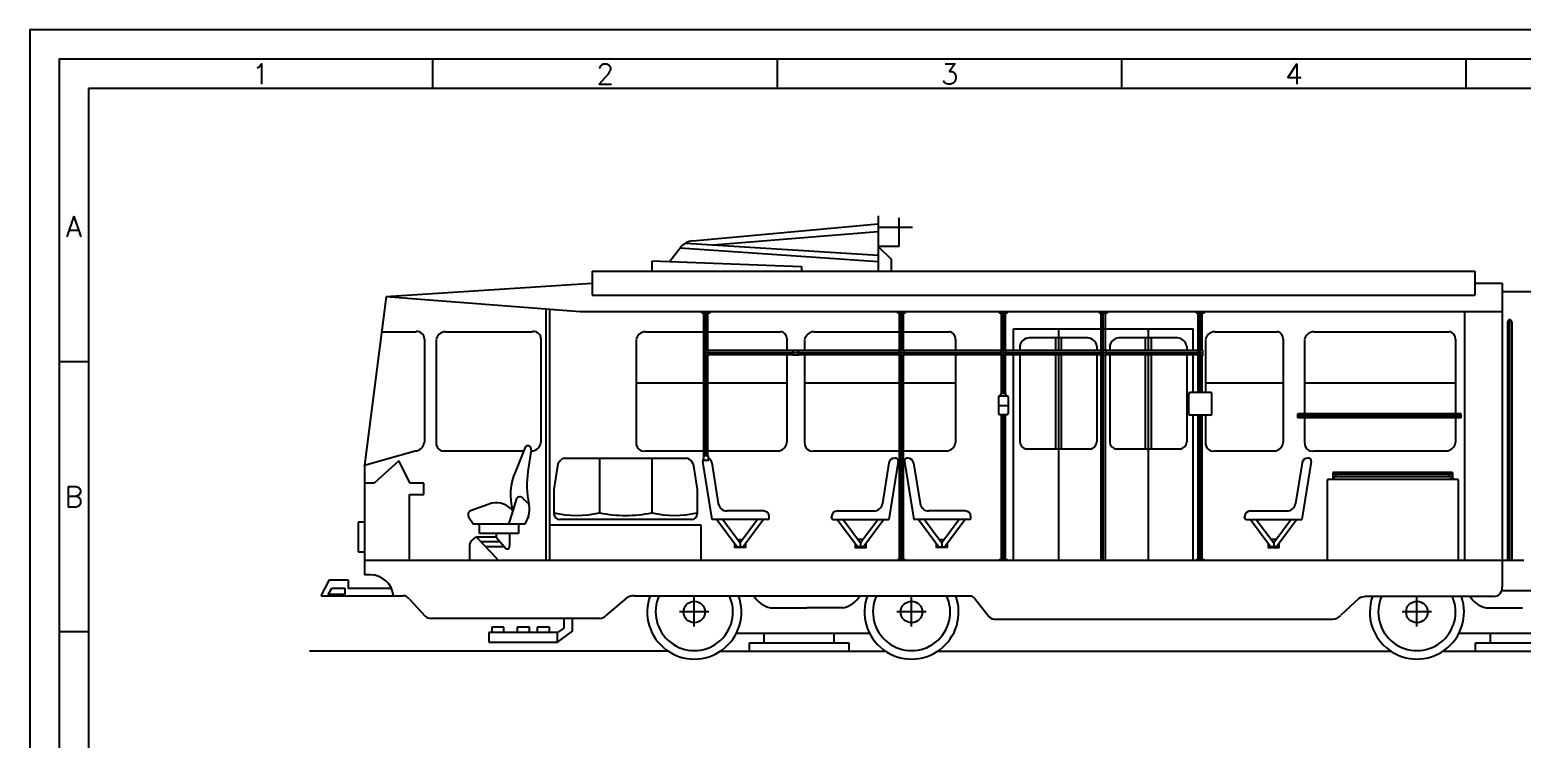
# Model space of a CAD drawing. Header units: millimetres. Extents: x 2692 to 3533, y 1565 to 1862.
# Drawn here: x 2691.8 to 2945.9, y 1741.6 to 1862.3 of the extents above; entities that cross this region are included whole.
import ezdxf
from ezdxf.enums import TextEntityAlignment as Align

# ---------------------------------------------------------------- set-up
doc = ezdxf.new("R2010")
doc.units = ezdxf.units.MM
doc.layers.add('LIN_GR', color=3, linetype='Continuous')
doc.layers.add('SUBTIRE', color=1, linetype='Continuous')
doc.styles.add('ISO', font='SIMPLEX.shx')

# ---------------------------------------------------------------- blocks, each defined once
blk = doc.blocks.new('4A4')
at = {"color": 70}
for p, q in [((-772.36, 287), (-772.36, 292)), ((-713.72, 287), (-713.72, 292)), ((-655.08, 287), (-655.08, 292)), ((-596.44, 287), (-596.44, 292)), ((-831, 240.5), (-836, 240.5)), ((-831, 194.5), (-836, 194.5))]:
    blk.add_line(p, q, dxfattribs=at)
at = {"color": 240}
for points in [[(0, 0), (0, 297), (-841, 297), (-841, 0)], [(-5, 5), (-5, 292), (-836, 292), (-836, 5)]]:
    blk.add_lwpolyline(points, close=True, dxfattribs=at)
at = {"color": 70}
blk.add_lwpolyline([(-831, 287), (-831, 10), (-10, 10), (-10, 287)], close=True, dxfattribs=at)
at = {"color": 50, "style": 'ISO'}
for s, p in [('1', (-801.68, 289.48)), ('2', (-743.04, 289.48)), ('3', (-684.4, 289.48)), ('4', (-625.76, 289.48)), ('A', (-833.5, 263.5)), ('B', (-833.5, 217.5))]:
    blk.add_text(s, height=3.5, dxfattribs=at).set_placement(p, align=Align.MIDDLE)

msp = doc.modelspace()

# ---------------------------------------------------------------- linework, layer by layer
at = {"layer": 'LIN_GR', "color": 3}
for p, q in [((2836.3, 1830.66), (2836.3, 1821.23)), ((2839.78, 1830.32), (2839.78, 1825.44)), ((2804.71, 1826.43), (2836.3, 1829.33)), ((2808.2, 1825.73), (2836.22, 1828)), ((2836.3, 1828.75), (2842.1, 1828.75)), ((2800.8, 1822.92), (2802.55, 1825.19)), ((2802.55, 1825.19), (2836.3, 1822.9)), ((2803.5, 1826.03), (2836.3, 1823.94)), ((2839.78, 1825.44), (2836.3, 1825.44)), ((2836.3, 1825.44), (2838.46, 1823.28)), ((2797.82, 1823.03), (2823.2, 1822.04)), ((2797.82, 1821.23), (2797.82, 1823.03)), ((2823.2, 1822.04), (2823.2, 1821.23)), ((2838.46, 1823.28), (2838.46, 1821.23)), ((2752.5, 1816.91), (2787.6, 1819.19)), ((2787.6, 1821.23), (2937.87, 1821.23)), ((2787.6, 1821.23), (2787.6, 1817.14)), ((2937.87, 1821.23), (2937.87, 1817.14)), ((2937.87, 1819.19), (2942.52, 1819.19)), ((2942.52, 1819.19), (2942.52, 1767.5)), ((2752.5, 1816.91), (2748.84, 1788.23)), ((2752.5, 1816.91), (2785.55, 1814.35)), ((2787.6, 1817.14), (2937.87, 1817.14)), ((2949.91, 1817.74), (2942.52, 1817.74)), ((2779.69, 1814.8), (2779.69, 1771.96)), ((2780.33, 1814.75), (2780.33, 1771.96)), ((2785.55, 1814.35), (2942.52, 1814.35)), ((2785.55, 1814.35), (2942.52, 1814.35)), ((2806.25, 1814.16), (2806.25, 1814.35)), ((2806.25, 1814.16), (2807.65, 1814.16)), ((2806.6, 1807.79), (2806.6, 1814.16)), ((2806.95, 1789.8), (2806.95, 1814.35)), ((2807.3, 1807.79), (2807.3, 1814.16)), ((2807.65, 1814.16), (2807.65, 1814.35)), ((2839.54, 1814.16), (2839.54, 1814.35)), ((2839.54, 1814.16), (2840.94, 1814.16)), ((2839.89, 1807.79), (2839.89, 1814.16)), ((2840.24, 1772.15), (2840.24, 1814.35)), ((2840.59, 1807.79), (2840.59, 1814.16)), ((2840.94, 1814.16), (2840.94, 1814.35)), ((2856.9, 1814.16), (2856.9, 1814.35)), ((2856.9, 1814.16), (2858.3, 1814.16)), ((2857.25, 1807.79), (2857.25, 1814.16)), ((2857.6, 1800.42), (2857.6, 1814.16)), ((2857.95, 1807.79), (2857.95, 1814.16)), ((2858.3, 1814.16), (2858.3, 1814.35)), ((2873.9, 1814.16), (2873.9, 1814.35)), ((2873.9, 1814.16), (2875.3, 1814.16)), ((2874.25, 1807.79), (2874.25, 1814.16)), ((2874.6, 1772.15), (2874.6, 1814.16)), ((2874.95, 1807.79), (2874.95, 1814.16)), ((2875.3, 1814.16), (2875.3, 1814.35)), ((2890.41, 1814.16), (2890.41, 1814.35)), ((2890.41, 1814.16), (2891.81, 1814.16)), ((2890.76, 1807.79), (2890.76, 1814.16)), ((2891.11, 1800.57), (2891.11, 1814.16)), ((2891.46, 1807.79), (2891.46, 1814.16)), ((2891.81, 1814.16), (2891.81, 1814.35)), ((2936.15, 1771.96), (2936.15, 1814.35)), ((2943.44, 1812.62), (2943.44, 1771.96)), ((2943.79, 1812.97), (2943.79, 1771.96)), ((2944.14, 1812.62), (2944.14, 1771.96)), ((2751.74, 1810.94), (2757.59, 1810.94)), ((2759.01, 1809.68), (2759.01, 1792.04)), ((2761.02, 1809.52), (2761.02, 1792.04)), ((2762.59, 1810.94), (2777.44, 1810.94)), ((2778.86, 1809.68), (2778.86, 1792.04)), ((2795.07, 1809.52), (2795.07, 1792.04)), ((2796.65, 1810.94), (2806.6, 1810.94)), ((2807.3, 1810.94), (2819.72, 1810.94)), ((2820.75, 1809.68), (2820.75, 1807.71)), ((2823.75, 1809.52), (2823.75, 1807.71)), ((2825.33, 1810.94), (2839.89, 1810.94)), ((2840.59, 1810.94), (2848.4, 1810.94)), ((2849.43, 1809.68), (2849.43, 1807.71)), ((2859.3, 1811.41), (2889.89, 1811.41)), ((2859.3, 1807.71), (2859.3, 1811.41)), ((2871.93, 1809.88), (2861.97, 1809.88)), ((2866.45, 1809.88), (2866.45, 1807.71)), ((2866.95, 1811.41), (2866.95, 1807.71)), ((2867.45, 1809.88), (2867.45, 1807.71)), ((2887.22, 1809.88), (2877.27, 1809.88)), ((2881.74, 1809.88), (2881.74, 1807.71)), ((2882.24, 1811.41), (2882.24, 1807.71)), ((2882.75, 1809.88), (2882.75, 1807.71)), ((2889.89, 1807.71), (2889.89, 1811.41)), ((2892.01, 1809.52), (2892.01, 1800.57)), ((2893.58, 1810.94), (2904.21, 1810.94)), ((2905.24, 1809.68), (2905.24, 1792.04)), ((2908.87, 1809.52), (2908.87, 1796.96)), ((2910.44, 1810.94), (2933.51, 1810.94)), ((2934.55, 1809.68), (2934.55, 1796.96)), ((2891.56, 1807.36), (2806.51, 1807.36)), ((2806.6, 1789.8), (2806.6, 1806.93)), ((2807.3, 1789.8), (2807.3, 1806.93)), ((2821.82, 1807.71), (2807.39, 1807.71)), ((2821.82, 1807.01), (2807.39, 1807.01)), ((2820.75, 1807.01), (2820.75, 1792.04)), ((2839.8, 1807.71), (2822.67, 1807.71)), ((2839.8, 1807.01), (2822.67, 1807.01)), ((2823.75, 1807.01), (2823.75, 1792.04)), ((2839.89, 1772.15), (2839.89, 1806.93)), ((2840.59, 1772.15), (2840.59, 1806.93)), ((2857.17, 1807.71), (2840.69, 1807.71)), ((2857.17, 1807.01), (2840.69, 1807.01)), ((2849.43, 1807.01), (2849.43, 1792.04)), ((2857.25, 1800.42), (2857.25, 1806.92)), ((2857.95, 1800.42), (2857.95, 1806.92)), ((2874.16, 1807.71), (2858.01, 1807.71)), ((2874.16, 1807.01), (2858.01, 1807.01)), ((2859.3, 1771.96), (2859.3, 1807.01)), ((2860.4, 1808.46), (2860.4, 1807.71)), ((2860.4, 1807.01), (2860.4, 1792.18)), ((2866.45, 1807.01), (2866.45, 1790.93)), ((2866.95, 1807.01), (2866.95, 1771.96)), ((2867.45, 1807.01), (2867.45, 1790.93)), ((2873.5, 1808.46), (2873.5, 1807.71)), ((2873.5, 1807.01), (2873.5, 1792.18)), ((2874.25, 1771.96), (2874.25, 1806.93)), ((2874.95, 1771.96), (2874.95, 1806.93)), ((2890.68, 1807.71), (2875.04, 1807.71)), ((2890.68, 1807.01), (2875.04, 1807.01)), ((2875.69, 1808.46), (2875.69, 1807.71)), ((2875.69, 1807.01), (2875.69, 1792.18)), ((2881.74, 1807.01), (2881.74, 1790.93)), ((2882.24, 1807.01), (2882.24, 1771.96)), ((2882.75, 1807.01), (2882.75, 1790.93)), ((2888.8, 1808.46), (2888.8, 1807.71)), ((2888.8, 1807.01), (2888.8, 1792.18)), ((2889.89, 1800.57), (2889.89, 1807.01)), ((2890.76, 1800.57), (2890.76, 1806.93)), ((2891.46, 1800.57), (2891.46, 1806.93)), ((2795.07, 1802.22), (2806.6, 1802.22)), ((2807.3, 1802.22), (2820.75, 1802.22)), ((2823.75, 1802.22), (2839.89, 1802.22)), ((2840.59, 1802.22), (2849.43, 1802.22)), ((2892.01, 1802.22), (2905.24, 1802.22)), ((2908.87, 1802.22), (2934.55, 1802.22)), ((2856.77, 1799.82), (2856.77, 1797.02)), ((2856.97, 1800.02), (2858.22, 1800.02)), ((2857.22, 1800.02), (2857.14, 1800.42)), ((2858.05, 1800.42), (2857.14, 1800.42)), ((2857.97, 1800.02), (2858.05, 1800.42)), ((2858.42, 1799.82), (2858.42, 1797.02)), ((2889.15, 1796.95), (2889.15, 1800.33)), ((2892.84, 1800.57), (2889.38, 1800.57)), ((2893.08, 1796.95), (2893.08, 1800.33)), ((2856.77, 1798.34), (2858.42, 1798.34)), ((2856.97, 1796.82), (2858.22, 1796.82)), ((2857.25, 1772.15), (2857.25, 1796.82)), ((2857.6, 1772.15), (2857.6, 1796.82)), ((2857.95, 1772.15), (2857.95, 1796.82)), ((2892.84, 1796.72), (2889.38, 1796.72)), ((2889.89, 1771.96), (2889.89, 1796.72)), ((2890.76, 1772.15), (2890.76, 1796.72)), ((2891.11, 1772.15), (2891.11, 1796.72)), ((2891.46, 1772.15), (2891.46, 1796.72)), ((2892.01, 1796.72), (2892.01, 1792.04)), ((2935.56, 1796.96), (2907.71, 1796.96)), ((2907.71, 1796.26), (2907.71, 1796.96)), ((2935.56, 1796.61), (2907.71, 1796.61)), ((2908.26, 1796.96), (2908.26, 1796.26)), ((2935.01, 1796.96), (2935.01, 1796.26)), ((2935.56, 1796.26), (2935.56, 1796.96)), ((2935.56, 1796.26), (2907.71, 1796.26)), ((2908.87, 1796.26), (2908.87, 1792.04)), ((2934.55, 1796.26), (2934.55, 1792.04)), ((2776.25, 1791.41), (2774.53, 1787.15)), ((2748.84, 1788.23), (2757.43, 1790.63)), ((2754.64, 1788.96), (2750.45, 1785.17)), ((2756.62, 1785.17), (2754.64, 1788.96)), ((2762.15, 1790.63), (2775.94, 1790.63)), ((2777.19, 1790.83), (2776.62, 1787.15)), ((2777.15, 1790.63), (2777.29, 1790.63)), ((2782.84, 1789.42), (2803.71, 1789.42)), ((2788.82, 1789.42), (2788.82, 1780.11)), ((2796.65, 1790.63), (2806.6, 1790.63)), ((2797.73, 1789.42), (2797.73, 1780.11)), ((2806.39, 1788.84), (2807.98, 1778.95)), ((2807.3, 1790.63), (2819.18, 1790.63)), ((2825.33, 1790.63), (2847.86, 1790.63)), ((2839.67, 1788.84), (2838.08, 1778.95)), ((2839.09, 1789.42), (2839.18, 1789.42)), ((2840.74, 1788.84), (2842.32, 1778.95)), ((2841.31, 1789.42), (2841.23, 1789.42)), ((2872.37, 1790.93), (2861.52, 1790.93)), ((2887.67, 1790.93), (2876.82, 1790.93)), ((2893.58, 1790.63), (2903.67, 1790.63)), ((2910, 1788.84), (2908.42, 1778.95)), ((2909.42, 1789.42), (2909.51, 1789.42)), ((2910.44, 1790.63), (2932.97, 1790.63)), ((2748.84, 1788.23), (2748.84, 1769.52)), ((2781.76, 1788.41), (2781.08, 1784.09)), ((2804.79, 1788.41), (2805.48, 1784.09)), ((2807.96, 1788.58), (2809.06, 1781.69)), ((2838.11, 1788.58), (2837, 1781.69)), ((2842.3, 1788.58), (2843.41, 1781.69)), ((2908.44, 1788.58), (2907.33, 1781.69)), ((2934.05, 1786.95), (2913.69, 1786.95)), ((2913.69, 1786.95), (2913.69, 1785.84)), ((2934.05, 1786.6), (2913.69, 1786.6)), ((2934.05, 1786.25), (2913.69, 1786.25)), ((2913.87, 1786.25), (2913.87, 1785.84)), ((2914.24, 1786.25), (2914.24, 1786.95)), ((2933.5, 1786.25), (2933.5, 1786.95)), ((2933.87, 1786.25), (2933.87, 1785.84)), ((2934.05, 1786.95), (2934.05, 1785.84)), ((2750.45, 1785.17), (2748.84, 1785.17)), ((2758.92, 1785.17), (2756.62, 1785.17)), ((2758.92, 1783.19), (2758.92, 1785.17)), ((2781.08, 1784.09), (2781.08, 1779.95)), ((2805.48, 1784.09), (2805.48, 1779.95)), ((2935.05, 1785.78), (2912.76, 1785.78)), ((2912.76, 1771.96), (2912.76, 1785.78)), ((2913.37, 1785.84), (2914.17, 1785.84)), ((2913.37, 1785.84), (2913.37, 1785.78)), ((2914.17, 1785.84), (2914.17, 1785.78)), ((2933.57, 1785.84), (2933.57, 1785.78)), ((2934.37, 1785.84), (2933.57, 1785.84)), ((2934.37, 1785.84), (2934.37, 1785.78)), ((2935.05, 1785.78), (2935.05, 1771.96)), ((2756.46, 1771.96), (2756.46, 1783.19)), ((2756.46, 1783.19), (2758.92, 1783.19)), ((2770.52, 1781.74), (2766.87, 1780.44)), ((2774.64, 1782.35), (2774.09, 1780.44)), ((2775.86, 1782.5), (2776.81, 1781.65)), ((2766.55, 1779.41), (2767.35, 1778.17)), ((2774.09, 1780.44), (2773.31, 1778.17)), ((2776.75, 1779.51), (2776.14, 1778.17)), ((2804.48, 1778.95), (2782.08, 1778.95)), ((2817.42, 1778.95), (2807.98, 1778.95)), ((2808.81, 1778.95), (2812.28, 1774.31)), ((2809.81, 1778.95), (2812.78, 1774.98)), ((2816.72, 1780.42), (2810.54, 1780.42)), ((2815.75, 1778.95), (2812.78, 1774.98)), ((2816.74, 1778.95), (2813.28, 1774.31)), ((2817.72, 1779.25), (2817.72, 1779.42)), ((2828.34, 1779.25), (2828.34, 1779.42)), ((2828.64, 1778.95), (2838.08, 1778.95)), ((2829.32, 1778.95), (2832.79, 1774.31)), ((2829.34, 1780.42), (2835.52, 1780.42)), ((2830.32, 1778.95), (2833.29, 1774.98)), ((2836.25, 1778.95), (2833.29, 1774.98)), ((2837.25, 1778.95), (2833.79, 1774.31)), ((2851.76, 1778.95), (2842.32, 1778.95)), ((2843.15, 1778.95), (2846.62, 1774.31)), ((2844.15, 1778.95), (2847.12, 1774.98)), ((2851.06, 1780.42), (2844.89, 1780.42)), ((2850.09, 1778.95), (2847.12, 1774.98)), ((2851.09, 1778.95), (2847.62, 1774.31)), ((2852.06, 1779.25), (2852.06, 1779.42)), ((2898.67, 1779.25), (2898.67, 1779.42)), ((2898.97, 1778.95), (2908.42, 1778.95)), ((2899.65, 1778.95), (2903.12, 1774.31)), ((2899.67, 1780.42), (2905.85, 1780.42)), ((2900.65, 1778.95), (2903.62, 1774.98)), ((2906.58, 1778.95), (2903.62, 1774.98)), ((2907.58, 1778.95), (2904.12, 1774.31)), ((2747.73, 1778.51), (2747.73, 1773.45)), ((2748.84, 1778.51), (2747.73, 1778.51)), ((2776.14, 1778.17), (2767.35, 1778.17)), ((2768.37, 1776.58), (2768.41, 1778.17)), ((2775.05, 1776.58), (2768.37, 1776.58)), ((2771.25, 1776.58), (2771.25, 1775.94)), ((2773.5, 1776.58), (2773.5, 1774.46)), ((2775.05, 1778.17), (2775.05, 1776.58)), ((2806.11, 1777.99), (2780.33, 1777.99)), ((2806.11, 1771.96), (2806.11, 1777.99)), ((2747.73, 1773.45), (2748.84, 1773.45)), ((2766.68, 1774.29), (2766.68, 1771.96)), ((2771.25, 1775.94), (2767.89, 1775.94)), ((2767.89, 1775.94), (2771.32, 1772.38)), ((2771.93, 1775.15), (2768.65, 1775.15)), ((2772.65, 1774.3), (2769.47, 1774.3)), ((2771.25, 1775.94), (2772.93, 1773.98)), ((2812.28, 1774.31), (2813.28, 1774.31)), ((2812.78, 1774.98), (2812.78, 1774.31)), ((2833.79, 1774.31), (2832.79, 1774.31)), ((2833.29, 1774.98), (2833.29, 1774.31)), ((2846.62, 1774.31), (2847.62, 1774.31)), ((2847.12, 1774.98), (2847.12, 1774.31)), ((2904.12, 1774.31), (2903.12, 1774.31)), ((2903.62, 1774.98), (2903.62, 1774.31)), ((2946.22, 1771.96), (2748.84, 1771.96)), ((2771.37, 1772.24), (2771.37, 1771.96)), ((2839.54, 1772.15), (2839.54, 1771.96)), ((2839.54, 1772.15), (2840.94, 1772.15)), ((2840.94, 1772.15), (2840.94, 1771.96)), ((2856.9, 1772.15), (2856.9, 1771.96)), ((2856.9, 1772.15), (2858.3, 1772.15)), ((2858.3, 1772.15), (2858.3, 1771.96)), ((2890.41, 1772.15), (2890.41, 1771.96)), ((2890.41, 1772.15), (2891.81, 1772.15)), ((2891.81, 1772.15), (2891.81, 1771.96)), ((2741.44, 1765.98), (2742.84, 1768.66)), ((2742.84, 1768.66), (2746.06, 1768.66)), ((2746.06, 1768.66), (2746.06, 1767.18)), ((2749.82, 1769.52), (2748.84, 1769.52)), ((2741.44, 1765.98), (2753.75, 1765.98)), ((2742.66, 1766.21), (2743.27, 1767.26)), ((2745.45, 1766.21), (2742.66, 1766.21)), ((2743.27, 1767.26), (2745.45, 1767.26)), ((2745.45, 1767.26), (2745.45, 1766.21)), ((2753.43, 1767.18), (2746.06, 1767.18)), ((2753.75, 1765.98), (2755.41, 1765.98)), ((2794.75, 1765.98), (2852.03, 1765.98)), ((2941.08, 1765.83), (2919.21, 1765.83)), ((2942.44, 1766.88), (2949.92, 1766.88)), ((2756.47, 1765.38), (2759.14, 1762.52)), ((2793.53, 1765.68), (2789.9, 1762.59)), ((2804.97, 1760.71), (2804.97, 1765.71)), ((2817.95, 1763.93), (2824.14, 1763.93)), ((2830.33, 1763.93), (2824.14, 1763.93)), ((2841.96, 1760.71), (2841.96, 1765.71)), ((2852.68, 1765.55), (2855.16, 1762.4)), ((2918.12, 1765.53), (2915.07, 1762.64)), ((2928, 1760.71), (2928, 1765.71)), ((2939.77, 1763.93), (2945.96, 1763.93)), ((2788.89, 1762.11), (2760.16, 1762.11)), ((2782.79, 1760.46), (2782.79, 1762.11)), ((2784.26, 1759.94), (2784.26, 1762.11)), ((2807.47, 1763.21), (2802.47, 1763.21)), ((2844.46, 1763.21), (2839.46, 1763.21)), ((2856.24, 1761.96), (2913.61, 1761.96)), ((2930.5, 1763.21), (2925.5, 1763.21)), ((2781.74, 1759.73), (2769.99, 1759.73)), ((2769.99, 1759.73), (2769.99, 1758.05)), ((2770.47, 1760.62), (2770.47, 1759.73)), ((2772.56, 1760.62), (2770.47, 1760.62)), ((2772.56, 1759.73), (2772.56, 1760.62)), ((2776.92, 1760.62), (2774.82, 1760.62)), ((2774.82, 1760.62), (2774.82, 1759.73)), ((2776.92, 1759.73), (2776.92, 1760.62)), ((2778.23, 1760.62), (2778.23, 1759.73)), ((2780.33, 1760.62), (2778.23, 1760.62)), ((2780.33, 1759.73), (2780.33, 1760.62)), ((2781.69, 1758.05), (2784.26, 1759.94)), ((2781.69, 1758.05), (2781.69, 1759.73)), ((2781.74, 1759.73), (2782.79, 1760.46)), ((2812.12, 1759.58), (2834.81, 1759.58)), ((2816.83, 1759.58), (2816.83, 1757.98)), ((2828.74, 1759.58), (2828.74, 1757.98)), ((2935.15, 1759.58), (2957.28, 1759.58)), ((2940.47, 1759.58), (2940.47, 1757.98)), ((2800.49, 1756.56), (2739.45, 1756.56)), ((2769.99, 1758.05), (2781.69, 1758.05)), ((2809.45, 1756.56), (2837.48, 1756.56)), ((2814.34, 1757.98), (2831.3, 1757.98)), ((2814.34, 1756.56), (2814.34, 1757.98)), ((2831.3, 1757.98), (2831.3, 1756.56)), ((2846.43, 1756.56), (2923.52, 1756.56)), ((2932.47, 1756.56), (2959.95, 1756.56)), ((2937.98, 1757.98), (2954.94, 1757.98)), ((2937.98, 1756.56), (2937.98, 1757.98))]:
    msp.add_line(p, q, dxfattribs=at)
for points in [[(2807.39, 1807.79), (2806.51, 1807.79), (2806.51, 1806.93), (2807.39, 1806.93)], [(2821.82, 1807.79), (2822.67, 1807.79), (2822.67, 1806.92), (2821.82, 1806.92)], [(2840.69, 1807.79), (2839.8, 1807.79), (2839.8, 1806.93), (2840.69, 1806.93)], [(2857.17, 1807.79), (2858.01, 1807.79), (2858.01, 1806.92), (2857.17, 1806.92)], [(2875.04, 1807.79), (2874.16, 1807.79), (2874.16, 1806.93), (2875.04, 1806.93)], [(2891.56, 1807.79), (2890.68, 1807.79), (2890.68, 1806.93), (2891.56, 1806.93)], [(2807.38, 1789.8), (2806.52, 1789.8), (2806.52, 1789.07), (2807.38, 1789.07)]]:
    msp.add_lwpolyline(points, close=True, dxfattribs=at)
for points in [[(2813.7, 1774.87), (2813.7, 1774.19), (2811.86, 1774.19), (2811.86, 1774.87)], [(2812.36, 1775.53), (2813.19, 1775.53)], [(2832.36, 1774.87), (2832.36, 1774.19), (2834.21, 1774.19), (2834.21, 1774.87)], [(2833.7, 1775.53), (2832.87, 1775.53)], [(2848.04, 1774.87), (2848.04, 1774.19), (2846.2, 1774.19), (2846.2, 1774.87)], [(2846.7, 1775.53), (2847.54, 1775.53)], [(2902.69, 1774.87), (2902.69, 1774.19), (2904.54, 1774.19), (2904.54, 1774.87)], [(2904.03, 1775.53), (2903.2, 1775.53)]]:
    msp.add_lwpolyline(points, dxfattribs=at)
for centre in [(2804.97, 1763.21), (2841.96, 1763.21), (2928, 1763.21)]:
    msp.add_circle(centre, 1.84, dxfattribs=at)
for centre, radius, start, end in [((2805.08, 1823.28), 3.17, 96.8388, 143.0882), ((2943.79, 1812.62), 0.35, 0, 180), ((2757.78, 1809.73), 1.23, 357.7764, 98.9981), ((2762.66, 1809.28), 1.66, 92.3215, 171.6112), ((2777.64, 1809.73), 1.23, 357.7764, 98.9981), ((2796.71, 1809.28), 1.66, 92.3215, 171.6112), ((2819.53, 1809.73), 1.23, 357.7764, 81.0019), ((2825.39, 1809.28), 1.66, 92.3215, 171.6112), ((2848.21, 1809.73), 1.23, 357.7764, 81.0019), ((2862.04, 1808.22), 1.66, 92.3215, 171.6112), ((2871.86, 1808.22), 1.66, 8.3888, 87.6785), ((2877.33, 1808.22), 1.66, 92.3215, 171.6112), ((2887.15, 1808.22), 1.66, 8.3888, 87.6785), ((2893.65, 1809.28), 1.66, 92.3215, 171.6112), ((2904.02, 1809.73), 1.23, 357.7764, 81.0019), ((2910.51, 1809.28), 1.66, 92.3215, 171.6112), ((2933.32, 1809.73), 1.23, 357.7764, 81.0019), ((2856.97, 1799.82), 0.2, 90, 180), ((2858.22, 1799.82), 0.2, 0, 90), ((2889.38, 1800.33), 0.239, 90, 180), ((2892.84, 1800.33), 0.239, 0, 90), ((2856.97, 1797.02), 0.2, 180, 270), ((2858.22, 1797.02), 0.2, 270, 0), ((2889.38, 1796.95), 0.239, 180, 270), ((2892.84, 1796.95), 0.239, 270, 0), ((2757.4, 1792.24), 1.61, 270.9388, 352.994), ((2762.37, 1791.96), 1.35, 176.5379, 279.5294), ((2776.61, 1790.94), 0.589, 349.9929, 126.7121), ((2777.26, 1792.24), 1.61, 270.9388, 352.994), ((2796.42, 1791.96), 1.35, 176.5379, 279.5294), ((2819.15, 1792.24), 1.61, 270.9388, 352.994), ((2825.1, 1791.96), 1.35, 176.5379, 279.5294), ((2847.83, 1792.24), 1.61, 270.9388, 352.994), ((2861.75, 1792.26), 1.35, 183.4621, 260.4706), ((2872.15, 1792.26), 1.35, 279.5294, 356.5379), ((2877.04, 1792.26), 1.35, 183.4621, 260.4706), ((2887.45, 1792.26), 1.35, 279.5294, 356.5379), ((2893.36, 1791.96), 1.35, 176.5379, 279.5294), ((2903.64, 1792.24), 1.61, 270.9388, 352.994), ((2910.22, 1791.96), 1.35, 176.5379, 279.5294), ((2932.95, 1792.24), 1.61, 270.9388, 352.994), ((2783.43, 1787.71), 1.81, 108.9222, 157.3408), ((2803.13, 1787.71), 1.81, 22.6592, 71.0778), ((2806.89, 1788.92), 0.5, 137.5223, 189.1076), ((2806.97, 1788.42), 1, 9.1076, 65.7148), ((2839.09, 1788.42), 1, 90, 170.8924), ((2839.18, 1788.92), 0.5, 350.8924, 90), ((2841.23, 1788.92), 0.5, 90, 189.1076), ((2841.31, 1788.42), 1, 9.1076, 90), ((2909.42, 1788.42), 1, 90, 170.8924), ((2909.51, 1788.92), 0.5, 350.8924, 90), ((2782.74, 1783.25), 9.09, 154.5825, 197.9963), ((2792.5, 1784.92), 16.03, 172.0078, 191.7983), ((2771.26, 1778.21), 3.6, 38.2547, 101.8774), ((2775.28, 1782.18), 0.662, 28.9602, 165.2795), ((2772.14, 1780.71), 4.76, 345.4033, 11.3212), ((2810.54, 1781.92), 1.5, 189.1076, 270), ((2835.52, 1781.92), 1.5, 270, 350.8924), ((2844.89, 1781.92), 1.5, 189.1076, 270), ((2905.85, 1781.92), 1.5, 270, 350.8924), ((2767.21, 1779.77), 0.756, 117.075, 208.6959), ((2784.95, 1796.14), 16.49, 256.4266, 283.5734), ((2782.08, 1779.95), 1, 180, 270), ((2793.28, 1801.48), 21.83, 258.2257, 281.7743), ((2801.6, 1796.14), 16.49, 256.4266, 283.5734), ((2804.48, 1779.95), 1, 270, 0), ((2816.72, 1779.42), 1, 0, 90), ((2817.42, 1779.25), 0.3, 270, 0), ((2829.34, 1779.42), 1, 90, 180), ((2828.64, 1779.25), 0.3, 180, 270), ((2851.06, 1779.42), 1, 0, 90), ((2851.76, 1779.25), 0.3, 270, 0), ((2899.67, 1779.42), 1, 90, 180), ((2898.97, 1779.25), 0.3, 180, 270), ((2768.4, 1774.29), 1.72, 107.2506, 180), ((2773.1, 1774.35), 0.412, 244.1134, 16.1569), ((2771.15, 1772.24), 0.22, 0, 37.8629), ((2749.82, 1765.57), 3.95, 5.9126, 90), ((2755.37, 1764.67), 1.31, 32.9713, 91.8087), ((2794.78, 1763.19), 2.79, 90.7778, 116.6226), ((2804.97, 1763.21), 8.02, 159.8482, 20.1518), ((2804.97, 1763.21), 6.58, 155.1654, 24.8346), ((2818.89, 1768.27), 4.44, 211.054, 257.6582), ((2829.38, 1768.27), 4.44, 282.3418, 328.946), ((2841.96, 1763.21), 8.02, 159.8482, 20.1518), ((2841.96, 1763.21), 6.58, 155.1654, 24.8346), ((2851.75, 1764.85), 1.16, 36.7438, 76.0887), ((2919.23, 1763.59), 2.24, 89.5193, 119.9407), ((2928, 1763.21), 8.02, 160.9981, 19.0019), ((2928, 1763.21), 6.58, 156.6125, 23.3875), ((2940.72, 1768.27), 4.44, 213.3702, 257.6582), ((2940.97, 1767.37), 1.55, 273.8231, 4.8162), ((2760.19, 1763.65), 1.54, 227.2922, 271.1302), ((2788.7, 1763.81), 1.71, 276.3772, 314.505), ((2856.15, 1763.27), 1.31, 221.5247, 274.2864), ((2913.46, 1764.2), 2.24, 273.8272, 315.7814)]:
    msp.add_arc(centre, radius, start, end, dxfattribs=at)

# ---------------------------------------------------------------- block references
at = {"layer": 'SUBTIRE'}
msp.add_blockref('4A4', (3532.84, 1565.33), dxfattribs=at)

doc.saveas('drawing.dxf')
